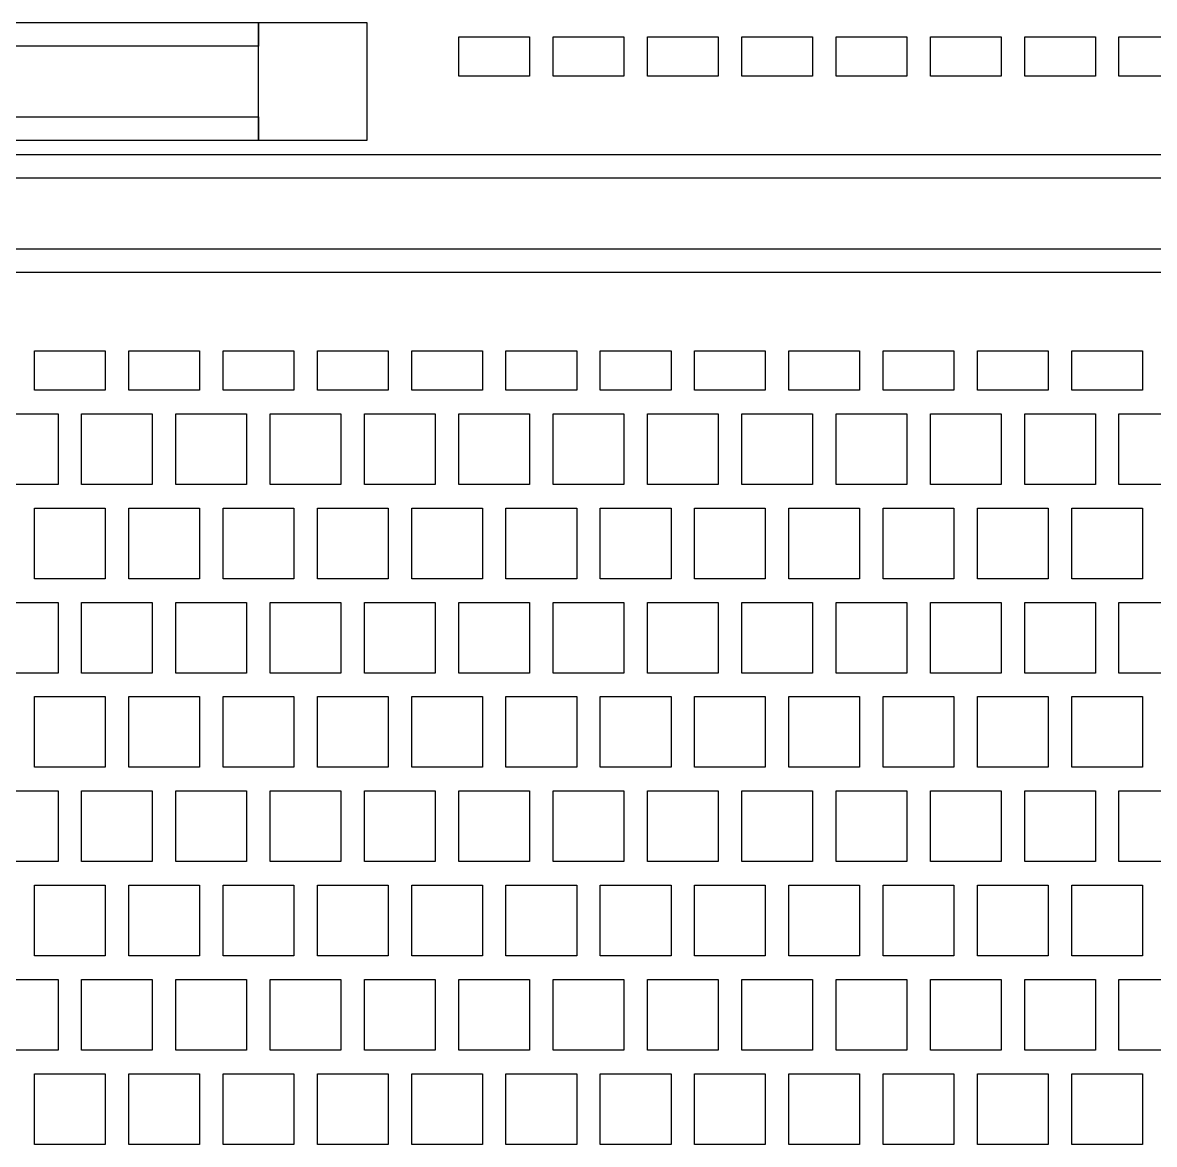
# Model space of a CAD drawing. Header units: metres. Extents: x 32 to 1978, y 32 to 1968.
# Drawn here: x 1010 to 1250, y 32.5 to 270.5 of the extents above; entities that cross this region are included whole.
import ezdxf

# ---------------------------------------------------------------- set-up
doc = ezdxf.new("R2010")
doc.units = ezdxf.units.M

msp = doc.modelspace()

# ---------------------------------------------------------------- linework, layer by layer
for points in [[(1060, 270.5), (1060, 265.5), (640, 265.5), (640, 270.5), (1060, 270.5), (1060, 270.5)], [(1060, 245.5), (1060, 270.5), (1083, 270.5), (1083, 245.5), (1060, 245.5), (1060, 245.5)], [(1102.5, 259.17), (1102.5, 267.5), (1117.5, 267.5), (1117.5, 259.17), (1102.5, 259.17), (1102.5, 259.17)], [(1122.5, 259.17), (1122.5, 267.5), (1137.5, 267.5), (1137.5, 259.17), (1122.5, 259.17), (1122.5, 259.17)], [(1142.5, 259.17), (1142.5, 267.5), (1157.5, 267.5), (1157.5, 259.17), (1142.5, 259.17), (1142.5, 259.17)], [(1162.5, 259.17), (1162.5, 267.5), (1177.5, 267.5), (1177.5, 259.17), (1162.5, 259.17), (1162.5, 259.17)], [(1182.5, 259.17), (1182.5, 267.5), (1197.5, 267.5), (1197.5, 259.17), (1182.5, 259.17), (1182.5, 259.17)], [(1202.5, 259.17), (1202.5, 267.5), (1217.5, 267.5), (1217.5, 259.17), (1202.5, 259.17), (1202.5, 259.17)], [(1222.5, 259.17), (1222.5, 267.5), (1237.5, 267.5), (1237.5, 259.17), (1222.5, 259.17), (1222.5, 259.17)], [(1242.5, 259.17), (1242.5, 267.5), (1257.5, 267.5), (1257.5, 259.17), (1242.5, 259.17), (1242.5, 259.17)], [(640, 245.5), (640, 250.5), (1060, 250.5), (1060, 245.5), (640, 245.5), (640, 245.5)], [(1450, 242.5), (1450, 237.5), (550, 237.5), (550, 242.5), (1450, 242.5), (1450, 242.5)], [(550, 217.5), (550, 222.5), (1450, 222.5), (1450, 217.5), (550, 217.5), (550, 217.5)], [(1012.5, 192.5), (1012.5, 200.83), (1027.5, 200.83), (1027.5, 192.5), (1012.5, 192.5), (1012.5, 192.5)], [(1012.5, 192.5), (1012.5, 200.83), (1027.5, 200.83), (1027.5, 192.5), (1012.5, 192.5), (1012.5, 192.5)], [(1012.5, 192.5), (1012.5, 200.83), (1027.5, 200.83), (1027.5, 192.5), (1012.5, 192.5), (1012.5, 192.5)], [(1012.5, 192.5), (1012.5, 200.83), (1027.5, 200.83), (1027.5, 192.5), (1012.5, 192.5), (1012.5, 192.5)], [(1032.5, 192.5), (1032.5, 200.83), (1047.5, 200.83), (1047.5, 192.5), (1032.5, 192.5), (1032.5, 192.5)], [(1032.5, 192.5), (1032.5, 200.83), (1047.5, 200.83), (1047.5, 192.5), (1032.5, 192.5), (1032.5, 192.5)], [(1032.5, 192.5), (1032.5, 200.83), (1047.5, 200.83), (1047.5, 192.5), (1032.5, 192.5), (1032.5, 192.5)], [(1032.5, 192.5), (1032.5, 200.83), (1047.5, 200.83), (1047.5, 192.5), (1032.5, 192.5), (1032.5, 192.5)], [(1052.5, 192.5), (1052.5, 200.83), (1067.5, 200.83), (1067.5, 192.5), (1052.5, 192.5), (1052.5, 192.5)], [(1052.5, 192.5), (1052.5, 200.83), (1067.5, 200.83), (1067.5, 192.5), (1052.5, 192.5), (1052.5, 192.5)], [(1052.5, 192.5), (1052.5, 200.83), (1067.5, 200.83), (1067.5, 192.5), (1052.5, 192.5), (1052.5, 192.5)], [(1052.5, 192.5), (1052.5, 200.83), (1067.5, 200.83), (1067.5, 192.5), (1052.5, 192.5), (1052.5, 192.5)], [(1072.5, 192.5), (1072.5, 200.83), (1087.5, 200.83), (1087.5, 192.5), (1072.5, 192.5), (1072.5, 192.5)], [(1072.5, 192.5), (1072.5, 200.83), (1087.5, 200.83), (1087.5, 192.5), (1072.5, 192.5), (1072.5, 192.5)], [(1072.5, 192.5), (1072.5, 200.83), (1087.5, 200.83), (1087.5, 192.5), (1072.5, 192.5), (1072.5, 192.5)], [(1072.5, 192.5), (1072.5, 200.83), (1087.5, 200.83), (1087.5, 192.5), (1072.5, 192.5), (1072.5, 192.5)], [(1092.5, 192.5), (1092.5, 200.83), (1107.5, 200.83), (1107.5, 192.5), (1092.5, 192.5), (1092.5, 192.5)], [(1092.5, 192.5), (1092.5, 200.83), (1107.5, 200.83), (1107.5, 192.5), (1092.5, 192.5), (1092.5, 192.5)], [(1092.5, 192.5), (1092.5, 200.83), (1107.5, 200.83), (1107.5, 192.5), (1092.5, 192.5), (1092.5, 192.5)], [(1112.5, 192.5), (1112.5, 200.83), (1127.5, 200.83), (1127.5, 192.5), (1112.5, 192.5), (1112.5, 192.5)], [(1112.5, 192.5), (1112.5, 200.83), (1127.5, 200.83), (1127.5, 192.5), (1112.5, 192.5), (1112.5, 192.5)], [(1112.5, 192.5), (1112.5, 200.83), (1127.5, 200.83), (1127.5, 192.5), (1112.5, 192.5), (1112.5, 192.5)], [(1132.5, 192.5), (1132.5, 200.83), (1147.5, 200.83), (1147.5, 192.5), (1132.5, 192.5), (1132.5, 192.5)], [(1132.5, 192.5), (1132.5, 200.83), (1147.5, 200.83), (1147.5, 192.5), (1132.5, 192.5), (1132.5, 192.5)], [(1132.5, 192.5), (1132.5, 200.83), (1147.5, 200.83), (1147.5, 192.5), (1132.5, 192.5), (1132.5, 192.5)], [(1152.5, 192.5), (1152.5, 200.83), (1167.5, 200.83), (1167.5, 192.5), (1152.5, 192.5), (1152.5, 192.5)], [(1152.5, 192.5), (1152.5, 200.83), (1167.5, 200.83), (1167.5, 192.5), (1152.5, 192.5), (1152.5, 192.5)], [(1152.5, 192.5), (1152.5, 200.83), (1167.5, 200.83), (1167.5, 192.5), (1152.5, 192.5), (1152.5, 192.5)], [(1172.5, 192.5), (1172.5, 200.83), (1187.5, 200.83), (1187.5, 192.5), (1172.5, 192.5), (1172.5, 192.5)], [(1172.5, 192.5), (1172.5, 200.83), (1187.5, 200.83), (1187.5, 192.5), (1172.5, 192.5), (1172.5, 192.5)], [(1172.5, 192.5), (1172.5, 200.83), (1187.5, 200.83), (1187.5, 192.5), (1172.5, 192.5), (1172.5, 192.5)], [(1192.5, 192.5), (1192.5, 200.83), (1207.5, 200.83), (1207.5, 192.5), (1192.5, 192.5), (1192.5, 192.5)], [(1192.5, 192.5), (1192.5, 200.83), (1207.5, 200.83), (1207.5, 192.5), (1192.5, 192.5), (1192.5, 192.5)], [(1192.5, 192.5), (1192.5, 200.83), (1207.5, 200.83), (1207.5, 192.5), (1192.5, 192.5), (1192.5, 192.5)], [(1212.5, 192.5), (1212.5, 200.83), (1227.5, 200.83), (1227.5, 192.5), (1212.5, 192.5), (1212.5, 192.5)], [(1212.5, 192.5), (1212.5, 200.83), (1227.5, 200.83), (1227.5, 192.5), (1212.5, 192.5), (1212.5, 192.5)], [(1212.5, 192.5), (1212.5, 200.83), (1227.5, 200.83), (1227.5, 192.5), (1212.5, 192.5), (1212.5, 192.5)], [(1232.5, 192.5), (1232.5, 200.83), (1247.5, 200.83), (1247.5, 192.5), (1232.5, 192.5), (1232.5, 192.5)], [(1232.5, 192.5), (1232.5, 200.83), (1247.5, 200.83), (1247.5, 192.5), (1232.5, 192.5), (1232.5, 192.5)], [(1232.5, 192.5), (1232.5, 200.83), (1247.5, 200.83), (1247.5, 192.5), (1232.5, 192.5), (1232.5, 192.5)], [(1002.5, 172.5), (1002.5, 187.5), (1017.5, 187.5), (1017.5, 172.5), (1002.5, 172.5), (1002.5, 172.5)], [(1022.5, 172.5), (1022.5, 187.5), (1037.5, 187.5), (1037.5, 172.5), (1022.5, 172.5), (1022.5, 172.5)], [(1042.5, 172.5), (1042.5, 187.5), (1057.5, 187.5), (1057.5, 172.5), (1042.5, 172.5), (1042.5, 172.5)], [(1062.5, 172.5), (1062.5, 187.5), (1077.5, 187.5), (1077.5, 172.5), (1062.5, 172.5), (1062.5, 172.5)], [(1082.5, 172.5), (1082.5, 187.5), (1097.5, 187.5), (1097.5, 172.5), (1082.5, 172.5), (1082.5, 172.5)], [(1102.5, 172.5), (1102.5, 187.5), (1117.5, 187.5), (1117.5, 172.5), (1102.5, 172.5), (1102.5, 172.5)], [(1122.5, 172.5), (1122.5, 187.5), (1137.5, 187.5), (1137.5, 172.5), (1122.5, 172.5), (1122.5, 172.5)], [(1142.5, 172.5), (1142.5, 187.5), (1157.5, 187.5), (1157.5, 172.5), (1142.5, 172.5), (1142.5, 172.5)], [(1162.5, 172.5), (1162.5, 187.5), (1177.5, 187.5), (1177.5, 172.5), (1162.5, 172.5), (1162.5, 172.5)], [(1182.5, 172.5), (1182.5, 187.5), (1197.5, 187.5), (1197.5, 172.5), (1182.5, 172.5), (1182.5, 172.5)], [(1202.5, 172.5), (1202.5, 187.5), (1217.5, 187.5), (1217.5, 172.5), (1202.5, 172.5), (1202.5, 172.5)], [(1222.5, 172.5), (1222.5, 187.5), (1237.5, 187.5), (1237.5, 172.5), (1222.5, 172.5), (1222.5, 172.5)], [(1242.5, 172.5), (1242.5, 187.5), (1257.5, 187.5), (1257.5, 172.5), (1242.5, 172.5), (1242.5, 172.5)], [(1012.5, 152.5), (1012.5, 167.5), (1027.5, 167.5), (1027.5, 152.5), (1012.5, 152.5), (1012.5, 152.5)], [(1032.5, 152.5), (1032.5, 167.5), (1047.5, 167.5), (1047.5, 152.5), (1032.5, 152.5), (1032.5, 152.5)], [(1052.5, 152.5), (1052.5, 167.5), (1067.5, 167.5), (1067.5, 152.5), (1052.5, 152.5), (1052.5, 152.5)], [(1072.5, 152.5), (1072.5, 167.5), (1087.5, 167.5), (1087.5, 152.5), (1072.5, 152.5), (1072.5, 152.5)], [(1092.5, 152.5), (1092.5, 167.5), (1107.5, 167.5), (1107.5, 152.5), (1092.5, 152.5), (1092.5, 152.5)], [(1112.5, 152.5), (1112.5, 167.5), (1127.5, 167.5), (1127.5, 152.5), (1112.5, 152.5), (1112.5, 152.5)], [(1132.5, 152.5), (1132.5, 167.5), (1147.5, 167.5), (1147.5, 152.5), (1132.5, 152.5), (1132.5, 152.5)], [(1152.5, 152.5), (1152.5, 167.5), (1167.5, 167.5), (1167.5, 152.5), (1152.5, 152.5), (1152.5, 152.5)], [(1172.5, 152.5), (1172.5, 167.5), (1187.5, 167.5), (1187.5, 152.5), (1172.5, 152.5), (1172.5, 152.5)], [(1192.5, 152.5), (1192.5, 167.5), (1207.5, 167.5), (1207.5, 152.5), (1192.5, 152.5), (1192.5, 152.5)], [(1212.5, 152.5), (1212.5, 167.5), (1227.5, 167.5), (1227.5, 152.5), (1212.5, 152.5), (1212.5, 152.5)], [(1232.5, 152.5), (1232.5, 167.5), (1247.5, 167.5), (1247.5, 152.5), (1232.5, 152.5), (1232.5, 152.5)], [(1002.5, 132.5), (1002.5, 147.5), (1017.5, 147.5), (1017.5, 132.5), (1002.5, 132.5), (1002.5, 132.5)], [(1022.5, 132.5), (1022.5, 147.5), (1037.5, 147.5), (1037.5, 132.5), (1022.5, 132.5), (1022.5, 132.5)], [(1042.5, 132.5), (1042.5, 147.5), (1057.5, 147.5), (1057.5, 132.5), (1042.5, 132.5), (1042.5, 132.5)], [(1062.5, 132.5), (1062.5, 147.5), (1077.5, 147.5), (1077.5, 132.5), (1062.5, 132.5), (1062.5, 132.5)], [(1082.5, 132.5), (1082.5, 147.5), (1097.5, 147.5), (1097.5, 132.5), (1082.5, 132.5), (1082.5, 132.5)], [(1102.5, 132.5), (1102.5, 147.5), (1117.5, 147.5), (1117.5, 132.5), (1102.5, 132.5), (1102.5, 132.5)], [(1122.5, 132.5), (1122.5, 147.5), (1137.5, 147.5), (1137.5, 132.5), (1122.5, 132.5), (1122.5, 132.5)], [(1142.5, 132.5), (1142.5, 147.5), (1157.5, 147.5), (1157.5, 132.5), (1142.5, 132.5), (1142.5, 132.5)], [(1162.5, 132.5), (1162.5, 147.5), (1177.5, 147.5), (1177.5, 132.5), (1162.5, 132.5), (1162.5, 132.5)], [(1182.5, 132.5), (1182.5, 147.5), (1197.5, 147.5), (1197.5, 132.5), (1182.5, 132.5), (1182.5, 132.5)], [(1202.5, 132.5), (1202.5, 147.5), (1217.5, 147.5), (1217.5, 132.5), (1202.5, 132.5), (1202.5, 132.5)], [(1222.5, 132.5), (1222.5, 147.5), (1237.5, 147.5), (1237.5, 132.5), (1222.5, 132.5), (1222.5, 132.5)], [(1242.5, 132.5), (1242.5, 147.5), (1257.5, 147.5), (1257.5, 132.5), (1242.5, 132.5), (1242.5, 132.5)], [(1012.5, 112.5), (1012.5, 127.5), (1027.5, 127.5), (1027.5, 112.5), (1012.5, 112.5), (1012.5, 112.5)], [(1032.5, 112.5), (1032.5, 127.5), (1047.5, 127.5), (1047.5, 112.5), (1032.5, 112.5), (1032.5, 112.5)], [(1052.5, 112.5), (1052.5, 127.5), (1067.5, 127.5), (1067.5, 112.5), (1052.5, 112.5), (1052.5, 112.5)], [(1072.5, 112.5), (1072.5, 127.5), (1087.5, 127.5), (1087.5, 112.5), (1072.5, 112.5), (1072.5, 112.5)], [(1092.5, 112.5), (1092.5, 127.5), (1107.5, 127.5), (1107.5, 112.5), (1092.5, 112.5), (1092.5, 112.5)], [(1112.5, 112.5), (1112.5, 127.5), (1127.5, 127.5), (1127.5, 112.5), (1112.5, 112.5), (1112.5, 112.5)], [(1132.5, 112.5), (1132.5, 127.5), (1147.5, 127.5), (1147.5, 112.5), (1132.5, 112.5), (1132.5, 112.5)], [(1152.5, 112.5), (1152.5, 127.5), (1167.5, 127.5), (1167.5, 112.5), (1152.5, 112.5), (1152.5, 112.5)], [(1172.5, 112.5), (1172.5, 127.5), (1187.5, 127.5), (1187.5, 112.5), (1172.5, 112.5), (1172.5, 112.5)], [(1192.5, 112.5), (1192.5, 127.5), (1207.5, 127.5), (1207.5, 112.5), (1192.5, 112.5), (1192.5, 112.5)], [(1212.5, 112.5), (1212.5, 127.5), (1227.5, 127.5), (1227.5, 112.5), (1212.5, 112.5), (1212.5, 112.5)], [(1232.5, 112.5), (1232.5, 127.5), (1247.5, 127.5), (1247.5, 112.5), (1232.5, 112.5), (1232.5, 112.5)], [(1002.5, 92.5), (1002.5, 107.5), (1017.5, 107.5), (1017.5, 92.5), (1002.5, 92.5), (1002.5, 92.5)], [(1022.5, 92.5), (1022.5, 107.5), (1037.5, 107.5), (1037.5, 92.5), (1022.5, 92.5), (1022.5, 92.5)], [(1042.5, 92.5), (1042.5, 107.5), (1057.5, 107.5), (1057.5, 92.5), (1042.5, 92.5), (1042.5, 92.5)], [(1062.5, 92.5), (1062.5, 107.5), (1077.5, 107.5), (1077.5, 92.5), (1062.5, 92.5), (1062.5, 92.5)], [(1082.5, 92.5), (1082.5, 107.5), (1097.5, 107.5), (1097.5, 92.5), (1082.5, 92.5), (1082.5, 92.5)], [(1102.5, 92.5), (1102.5, 107.5), (1117.5, 107.5), (1117.5, 92.5), (1102.5, 92.5), (1102.5, 92.5)], [(1122.5, 92.5), (1122.5, 107.5), (1137.5, 107.5), (1137.5, 92.5), (1122.5, 92.5), (1122.5, 92.5)], [(1142.5, 92.5), (1142.5, 107.5), (1157.5, 107.5), (1157.5, 92.5), (1142.5, 92.5), (1142.5, 92.5)], [(1162.5, 92.5), (1162.5, 107.5), (1177.5, 107.5), (1177.5, 92.5), (1162.5, 92.5), (1162.5, 92.5)], [(1182.5, 92.5), (1182.5, 107.5), (1197.5, 107.5), (1197.5, 92.5), (1182.5, 92.5), (1182.5, 92.5)], [(1202.5, 92.5), (1202.5, 107.5), (1217.5, 107.5), (1217.5, 92.5), (1202.5, 92.5), (1202.5, 92.5)], [(1222.5, 92.5), (1222.5, 107.5), (1237.5, 107.5), (1237.5, 92.5), (1222.5, 92.5), (1222.5, 92.5)], [(1242.5, 92.5), (1242.5, 107.5), (1257.5, 107.5), (1257.5, 92.5), (1242.5, 92.5), (1242.5, 92.5)], [(1012.5, 72.5), (1012.5, 87.5), (1027.5, 87.5), (1027.5, 72.5), (1012.5, 72.5), (1012.5, 72.5)], [(1032.5, 72.5), (1032.5, 87.5), (1047.5, 87.5), (1047.5, 72.5), (1032.5, 72.5), (1032.5, 72.5)], [(1052.5, 72.5), (1052.5, 87.5), (1067.5, 87.5), (1067.5, 72.5), (1052.5, 72.5), (1052.5, 72.5)], [(1072.5, 72.5), (1072.5, 87.5), (1087.5, 87.5), (1087.5, 72.5), (1072.5, 72.5), (1072.5, 72.5)], [(1092.5, 72.5), (1092.5, 87.5), (1107.5, 87.5), (1107.5, 72.5), (1092.5, 72.5), (1092.5, 72.5)], [(1112.5, 72.5), (1112.5, 87.5), (1127.5, 87.5), (1127.5, 72.5), (1112.5, 72.5), (1112.5, 72.5)], [(1132.5, 72.5), (1132.5, 87.5), (1147.5, 87.5), (1147.5, 72.5), (1132.5, 72.5), (1132.5, 72.5)], [(1152.5, 72.5), (1152.5, 87.5), (1167.5, 87.5), (1167.5, 72.5), (1152.5, 72.5), (1152.5, 72.5)], [(1172.5, 72.5), (1172.5, 87.5), (1187.5, 87.5), (1187.5, 72.5), (1172.5, 72.5), (1172.5, 72.5)], [(1192.5, 72.5), (1192.5, 87.5), (1207.5, 87.5), (1207.5, 72.5), (1192.5, 72.5), (1192.5, 72.5)], [(1212.5, 72.5), (1212.5, 87.5), (1227.5, 87.5), (1227.5, 72.5), (1212.5, 72.5), (1212.5, 72.5)], [(1232.5, 72.5), (1232.5, 87.5), (1247.5, 87.5), (1247.5, 72.5), (1232.5, 72.5), (1232.5, 72.5)], [(1002.5, 52.5), (1002.5, 67.5), (1017.5, 67.5), (1017.5, 52.5), (1002.5, 52.5), (1002.5, 52.5)], [(1022.5, 52.5), (1022.5, 67.5), (1037.5, 67.5), (1037.5, 52.5), (1022.5, 52.5), (1022.5, 52.5)], [(1042.5, 52.5), (1042.5, 67.5), (1057.5, 67.5), (1057.5, 52.5), (1042.5, 52.5), (1042.5, 52.5)], [(1062.5, 52.5), (1062.5, 67.5), (1077.5, 67.5), (1077.5, 52.5), (1062.5, 52.5), (1062.5, 52.5)], [(1082.5, 52.5), (1082.5, 67.5), (1097.5, 67.5), (1097.5, 52.5), (1082.5, 52.5), (1082.5, 52.5)], [(1102.5, 52.5), (1102.5, 67.5), (1117.5, 67.5), (1117.5, 52.5), (1102.5, 52.5), (1102.5, 52.5)], [(1122.5, 52.5), (1122.5, 67.5), (1137.5, 67.5), (1137.5, 52.5), (1122.5, 52.5), (1122.5, 52.5)], [(1142.5, 52.5), (1142.5, 67.5), (1157.5, 67.5), (1157.5, 52.5), (1142.5, 52.5), (1142.5, 52.5)], [(1162.5, 52.5), (1162.5, 67.5), (1177.5, 67.5), (1177.5, 52.5), (1162.5, 52.5), (1162.5, 52.5)], [(1182.5, 52.5), (1182.5, 67.5), (1197.5, 67.5), (1197.5, 52.5), (1182.5, 52.5), (1182.5, 52.5)], [(1202.5, 52.5), (1202.5, 67.5), (1217.5, 67.5), (1217.5, 52.5), (1202.5, 52.5), (1202.5, 52.5)], [(1222.5, 52.5), (1222.5, 67.5), (1237.5, 67.5), (1237.5, 52.5), (1222.5, 52.5), (1222.5, 52.5)], [(1242.5, 52.5), (1242.5, 67.5), (1257.5, 67.5), (1257.5, 52.5), (1242.5, 52.5), (1242.5, 52.5)], [(1012.5, 32.5), (1012.5, 47.5), (1027.5, 47.5), (1027.5, 32.5), (1012.5, 32.5), (1012.5, 32.5)], [(1032.5, 32.5), (1032.5, 47.5), (1047.5, 47.5), (1047.5, 32.5), (1032.5, 32.5), (1032.5, 32.5)], [(1052.5, 32.5), (1052.5, 47.5), (1067.5, 47.5), (1067.5, 32.5), (1052.5, 32.5), (1052.5, 32.5)], [(1072.5, 32.5), (1072.5, 47.5), (1087.5, 47.5), (1087.5, 32.5), (1072.5, 32.5), (1072.5, 32.5)], [(1092.5, 32.5), (1092.5, 47.5), (1107.5, 47.5), (1107.5, 32.5), (1092.5, 32.5), (1092.5, 32.5)], [(1112.5, 32.5), (1112.5, 47.5), (1127.5, 47.5), (1127.5, 32.5), (1112.5, 32.5), (1112.5, 32.5)], [(1132.5, 32.5), (1132.5, 47.5), (1147.5, 47.5), (1147.5, 32.5), (1132.5, 32.5), (1132.5, 32.5)], [(1152.5, 32.5), (1152.5, 47.5), (1167.5, 47.5), (1167.5, 32.5), (1152.5, 32.5), (1152.5, 32.5)], [(1172.5, 32.5), (1172.5, 47.5), (1187.5, 47.5), (1187.5, 32.5), (1172.5, 32.5), (1172.5, 32.5)], [(1192.5, 32.5), (1192.5, 47.5), (1207.5, 47.5), (1207.5, 32.5), (1192.5, 32.5), (1192.5, 32.5)], [(1212.5, 32.5), (1212.5, 47.5), (1227.5, 47.5), (1227.5, 32.5), (1212.5, 32.5), (1212.5, 32.5)], [(1232.5, 32.5), (1232.5, 47.5), (1247.5, 47.5), (1247.5, 32.5), (1232.5, 32.5), (1232.5, 32.5)]]:
    msp.add_lwpolyline(points)

doc.saveas('drawing.dxf')
